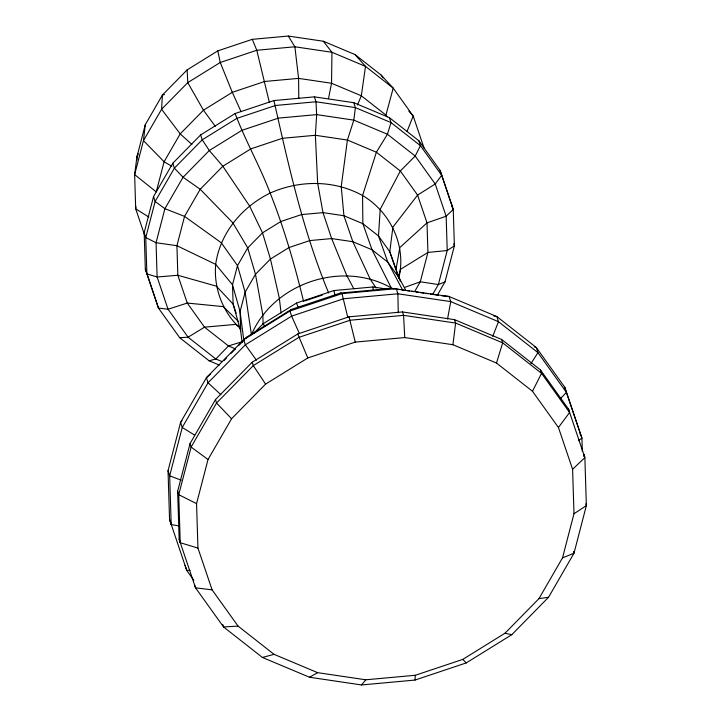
<?xml version="1.0" encoding="UTF-8"?>
<svg xmlns="http://www.w3.org/2000/svg" width="721" height="721" viewBox="0 0 721 721"><rect width="100%" height="100%" fill="white"/><g stroke="black" fill="none" stroke-linecap="round" stroke-linejoin="round"><path stroke-width="1.08" d="M414.99 680.065L466.244 662.923L511.802 634.687L548.546 597.285L573.979 553.259L586.362 505.619L584.866 457.601L568.481 409.068L540.453 369.927L501.582 339.429L454.527 319.646L402.489 311.941L349.018 316.825L297.764 333.967L252.215 362.203L215.462 399.605L190.029 443.631L177.645 491.271L179.15 539.29L195.526 587.822L223.564 626.964L262.426 657.462L309.489 677.235L361.518 684.95L414.99 680.065L415.314 675.271L462.774 659.4L504.952 633.254L538.975 598.619L562.524 557.856L573.988 513.749L572.6 469.29L558.442 427.508L532.486 391.269L496.499 363.033L452.923 344.719L404.742 337.572L355.237 342.096L307.777 357.967L265.598 384.113L231.576 418.748L208.027 459.511L196.554 503.628L197.951 548.086L212.1 589.859L238.065 626.098L274.052 654.344L317.619 672.657L365.799 679.795L415.314 675.271M135.954 206.63L135.701 208.82L144.488 234.749M424.092 148.166L413.187 116.009L393.206 88.115L381.166 75.083L354.993 54.553L323.323 41.241L288.292 36.05L252.305 39.34L217.796 50.876L187.136 69.883L162.396 95.064L145.272 124.697L143.461 140.64L134.638 174.599L135.701 208.82L148.796 217.03M452.923 344.719L455.618 323.062L454.527 319.646M145.272 124.697L136.936 156.772L134.638 174.599L156.259 191.903L164.1 161.747L180.196 133.881L203.457 110.196L232.297 92.324L264.742 81.473L298.593 78.382L331.534 83.266L361.32 95.785L385.924 115.09L387.195 116.856M447.552 318.988L450.724 301.612L449.093 296.493L391.71 288.364L340.42 293.041L291.248 309.489L247.546 336.581L243.725 339.69L206.422 377.66L180.601 422.344L168.029 470.705L169.552 519.453L171.192 524.573L178.817 525.861M328.488 98.714L331.534 83.266L331.966 52.282L323.323 41.241M398.749 278.162C406.743 246.285 390.566 211.992 362.564 195.526C334.229 179.844 299.44 179.98 270.15 193.057C242.094 206.756 220.031 232.955 215.678 264.382C213.578 288.454 222.825 312.761 240.85 328.911M219.301 365.078L209.117 360.797L179.691 337.707L158.458 308.074L145.318 268.987L144.182 232.64L153.555 196.563L172.815 163.234L200.636 134.908L235.127 113.53L273.935 100.552L314.419 96.857L353.813 102.688L389.439 117.667L418.874 140.757L440.098 170.399L453.248 209.478L454.383 245.834L445.001 281.902L437.305 295.24M399.11 274.737L400.515 269.339L427.923 252.44L447.218 250.52L454.383 245.834L453.752 243.86M385.924 115.09L393.206 88.115L365.511 66.377L354.993 54.553M496.499 363.033L502.672 342.845L501.582 339.429M492.713 336.31L498.49 321.692L496.859 316.573L449.093 296.493L441.622 295.763M406.986 131.573L413.187 116.009L408.807 111.151M137.044 160.116L136.936 156.772L138.189 153.69M357.499 104.933L361.32 95.785L365.511 66.377L331.966 52.282L294.88 46.784L256.775 50.263L220.247 62.484L187.775 82.609L161.585 109.268L143.461 140.64L164.1 161.747L171.841 166.317M532.486 391.269L541.543 373.343L540.453 369.927M136.936 156.772L137.954 154.835M414.701 291.464L420.298 281.776L427.923 252.44L427.003 222.879L417.585 195.094L400.326 170.994L376.389 152.212L347.414 140.036L315.374 135.287L282.452 138.297L250.89 148.85L222.834 166.236L200.213 189.272L184.549 216.381L176.924 245.717L177.844 275.278L187.262 303.063L204.521 327.163L228.458 345.945L235.704 348.991M432.87 294.078L438.368 284.552L447.218 250.52L446.146 216.219L435.223 183.999L415.197 156.042L387.438 134.25L353.822 120.128L316.654 114.621L278.468 118.109L241.85 130.348L209.315 150.518L183.071 177.24L164.902 208.684L156.051 242.716L157.124 277.008L168.047 309.237L188.073 337.194L215.84 358.977L221.951 361.545M530.953 363.582L537.947 352.65L536.316 347.531L496.859 316.573L493.831 316.023M558.442 427.508L569.572 412.484L568.481 409.068M361.518 684.95L365.799 679.795M291.248 309.489L289.959 311.021L243.725 339.69L245.356 344.809L256.442 360.23M182.062 420.812L180.601 422.344L182.242 427.463L169.66 475.833L171.192 524.573M560.253 398.839L566.409 392.386L564.777 387.267L536.316 347.531L534.27 346.936M224.051 360.5L226.403 358.103M231.099 353.326L235.019 349.334M238.93 345.35L244.419 339.771M245.978 338.176L247.546 336.581M253.729 333.336L263.201 323.693L296.466 303.072L333.904 290.554L372.946 286.985L387.06 289.076M572.6 469.29L584.866 457.601L583.776 454.185L583.848 456.42M210.622 373.947L206.422 377.66L208.054 382.779L220.968 394.775M578.395 440.657L581.928 438.179L564.777 387.267M573.988 513.749L586.362 505.619L585.822 503.907M309.489 677.235L317.619 672.657M562.524 557.856L573.979 553.259L573.438 551.556M445.001 281.902L438.368 284.552L420.298 281.776L404.418 287.508M304.623 301.008L322.377 295.069M242.094 341.745L228.458 345.945L215.84 358.977L209.117 360.797M262.426 657.462L274.052 654.344M164.514 94.55L162.396 95.064L161.585 109.268L180.196 133.881L191.876 144.407M538.975 598.619L548.546 597.285M179.691 337.707L188.073 337.194L204.521 327.163L236.01 324.36L238.651 326.433M238.065 626.098L223.564 626.964L222.744 624.404M190.065 570.266L186.712 570.365L169.552 519.453M212.1 589.859L195.526 587.822L194.436 584.407M391.71 288.364L393.927 288.688M397.253 289.184L399.47 289.509M401.687 289.842L403.913 290.166M406.13 290.5L409.456 290.996M411.673 291.32L413.89 291.654M416.107 291.978L418.333 292.302M420.55 292.636L423.876 293.132M426.093 293.456L428.31 293.789M430.527 294.114L438.296 295.268M504.952 633.254L511.802 634.687M179.15 539.29L180.232 542.706L197.951 548.086M340.42 293.041L341.997 293.618L396.271 288.661L397.902 293.789L398.253 312.797M181.214 480.186L169.66 475.833L168.029 470.705M196.554 503.628L178.736 494.687L177.645 491.271M194.616 435.114L182.242 427.463L208.054 382.779L245.356 344.809L291.599 316.149L343.629 298.746L397.902 293.789L450.724 301.612L498.49 321.692L537.947 352.65L566.409 392.386L581.928 438.179L582.343 451.472M208.027 459.511L191.119 447.047L190.029 443.631M238.471 321.494L223.294 306.614L187.262 303.063L168.047 309.237L158.458 308.074L145.318 268.987M462.774 659.4L466.244 662.923M231.576 418.748L216.552 403.021L215.462 399.605M215.282 126.319L203.457 110.196L187.775 82.609L187.136 69.883M381.166 75.083L383.112 77.814M569.572 412.484L541.543 373.343L502.672 342.845L455.618 323.062L403.58 315.356L350.109 320.232L298.855 337.383L253.296 365.619L216.552 403.021L191.119 447.047L178.736 494.687L180.232 542.706M193.823 580.297L186.712 570.365L185.072 565.246M265.598 384.113L253.296 365.619L252.215 362.203M376.101 288.067L370.179 279.09L352.848 241.715L343.926 215.732L341.231 186.559L347.414 140.036L353.822 120.128L355.39 107.618L353.813 102.688M288.292 36.05L294.88 46.784L298.593 78.382L298.791 98.389M263.201 323.693L264.886 326.559M405.572 289.878L399.272 278.135L387.853 262.192L378.498 235.965L380.192 209.36L400.326 170.994L415.197 156.042L420.442 145.678L418.874 140.757M353.804 288.715L346.81 275.629L331.66 238.579L322.99 212.632L317.637 183.062L315.374 135.287L316.654 114.621L315.987 101.778L314.419 96.857M402.48 289.824L387.853 262.192L372.018 249.772L352.848 241.715L331.66 238.579L309.877 240.562L289.004 247.546L270.447 259.046L255.477 274.286L245.122 292.212L240.075 311.616L240.688 331.173L242.085 342.25M241.057 111.647L232.297 92.324L220.247 62.484L217.796 50.876M299.431 333.58L291.599 316.149L289.959 311.021L341.997 293.618L347.801 317.402M307.777 357.967L297.764 333.967M252.305 39.34L256.775 50.263L269.321 102.193M296.466 303.072L298.179 307.227M328.65 292.969C303.045 231.062 288.571 165.614 273.935 100.552M396.298 270.898L398.875 278.072M400.308 281.199L389.782 251.719L378.498 235.965L362.861 223.699L343.926 215.732L322.99 212.632L301.468 214.597L280.848 221.5L262.516 232.856L247.727 247.907L237.497 265.625L232.504 284.795L233.117 304.118L240.688 331.173M236.191 313.193L233.117 304.118L216.363 286.156L177.844 275.278L157.124 277.008L146.886 273.908L145.75 237.56L144.182 232.64M440.098 170.399L453.248 209.478L446.146 216.219L427.003 222.879L399.831 247.564L395.937 269.87L389.782 251.719L392.9 227.106L417.585 195.094L435.223 183.999L441.667 175.32L420.442 145.678L391.016 122.588L355.39 107.618L315.987 101.778L275.503 105.473L236.695 118.451L202.204 139.829L174.383 168.155L155.132 201.483L145.75 237.56L156.051 242.716L176.924 245.717L215.678 264.382L232.504 284.795L240.075 311.616L243.842 340.555M389.439 117.667L391.016 122.588L387.438 134.25L376.389 152.212L362.564 195.526L362.861 223.699L372.018 249.772L391.305 287.967C342.439 260.065 273.538 282.893 251.431 334.751L245.122 292.212L237.497 265.625L221.293 242.779L184.549 216.381L164.902 208.684L155.132 201.483L153.555 196.563M402.489 311.941L403.58 315.356L404.742 337.572M349.018 316.825L355.237 342.096M235.127 113.53C245.311 140.622 259.839 165.947 270.15 193.057C284.11 228.206 294.664 264.634 303.577 301.36M200.636 134.908L202.204 139.829L209.315 150.518L222.834 166.236L249.493 205.855L262.516 232.856L270.447 259.046L279.342 298.188L281.055 313.049M172.815 163.234L174.383 168.155L183.071 177.24L200.213 189.272L232.829 222.816L247.727 247.907L255.477 274.286L262.85 314.987L263.102 324.765M333.904 290.554L334.995 294.916M372.946 286.985L373.289 290.302M580.297 433.06L580.36 435.277M451.679 204.557L451.743 206.756"/></g></svg>
